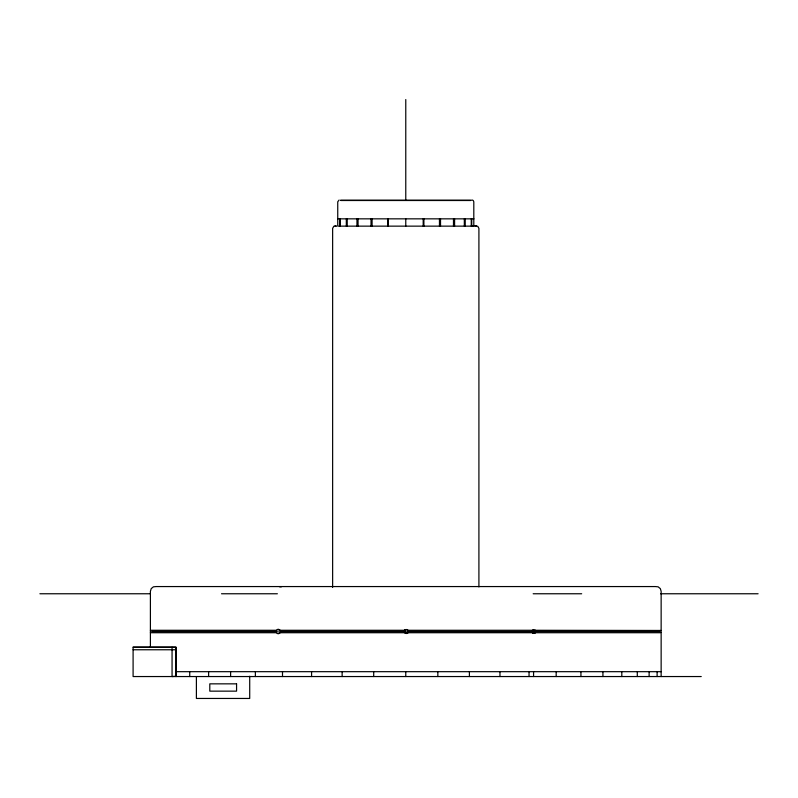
<?xml version="1.0" encoding="UTF-8"?>
<svg xmlns="http://www.w3.org/2000/svg" width="798" height="798" viewBox="0 0 798 798"><rect width="100%" height="100%" fill="white"/><g stroke="black" fill="none" stroke-linecap="round" stroke-linejoin="round"><path stroke-width="1.2" d="M404.905 630.36A1.945 1.945 0 0 0 404.696 632.295L405.773 633.323L408.157 630.52L407.638 629.931A1.975 1.975 0 0 0 406.172 629.582C403.818 629.403 403.678 633.313 405.973 633.442A1.975 1.965 0 0 0 407.409 633.014L408.067 632.644M407.409 633.014L408.197 631.497L407.329 629.931A1.975 1.975 0 0 0 405.873 629.582M532.485 630.889L532.286 631.817L533.822 633.263A1.835 1.546 -90 0 0 534.979 633.043L535.249 630.191A1.835 1.546 -90 0 0 533.383 629.961L532.705 630.639M532.525 633.233A1.825 1.546 -90 0 0 532.894 633.043L533.573 630.989A1.825 1.546 -90 0 0 532.835 629.911M280.746 631.497L279.739 632.804A2.214 1.865 -90 0 1 276.707 632.804L276.707 630.201A2.214 1.865 -90 0 1 279.739 630.201L280.746 631.497L404.317 631.497M408.317 632.196L407.987 630.709M661.003 630.46L535.308 630.28M406.172 629.582L404.606 630.36M407.688 632.724L661.143 632.724L661.143 676.544M339.09 200.039L337.744 201.804L337.744 226.143L473.803 226.143L473.803 201.804L473.274 200.507L471.987 199.969M475.269 226.223L477.693 226.223L478.91 228.338L478.91 586.929M336.187 225.904L333.853 226.223L332.636 228.338L332.636 587.418M175.929 676.295L172.059 676.544L172.059 647.328M533.064 630.27L407.698 630.28M340.477 200.218L471.069 200.218M340.856 200.507L470.7 200.507M337.604 218.842L473.942 218.842M473.154 225.904L476.476 225.904M279.669 586.829L281.355 586.829M39.9 593.762L150.024 593.762M221.525 593.762L277.375 593.762M533.164 593.762L581.672 593.762M660.614 593.762L758.1 593.762M405.384 629.722L405.773 633.323A1.985 1.975 0 0 0 407.718 633.014M150.403 630.28L276.677 630.28M279.769 630.28L404.666 630.28M533.573 630.989L535.348 630.989M151.62 631.497L277.006 631.497M408.197 631.497L532.126 631.527M659.926 631.497L535.199 631.477M533.593 631.926L535.338 631.926M533.443 632.365L535.378 632.365M150.403 632.724L276.677 632.724M279.769 632.724L404.666 632.724M532.894 633.043L534.979 633.043M133.096 647.088L175.929 647.088L175.929 676.544M133.096 649.762L175.929 649.762M176.059 671.677L661.143 671.677M701.233 676.544L133.096 676.544L133.096 647.328L176.059 647.328L176.059 676.544M335.07 225.904L336.287 226.223M661.143 632.465L661.143 591.328L660.325 588.625L658.141 586.829L655.338 586.56L156.209 586.56L153.406 586.829L151.221 588.625L150.403 591.328L150.403 647.088M657.113 671.677L657.113 676.544M649.123 671.677L649.123 676.544M637.293 671.677L637.293 676.544M621.812 671.677L621.812 676.544M602.929 671.677L602.929 676.544M580.934 671.677L580.934 676.544M556.176 671.677L556.176 676.544M533.573 671.677L533.573 676.544M529.044 671.677L529.044 676.544M499.967 671.677L499.967 676.544M471.758 218.842L471.758 226.143M471.269 218.842L471.269 226.143M469.404 671.677L469.404 676.544M465.224 218.842L465.224 226.143M464.326 218.842L464.326 226.143M454.591 218.842L454.591 226.143M453.483 218.842L453.483 226.143M440.526 218.842L440.526 226.143M439.459 218.842L439.459 226.143M437.843 671.677L437.843 676.544M423.898 218.842L423.898 226.143M423.189 218.842L423.189 226.143M405.773 99.55L405.773 200.079M405.773 218.842L405.773 226.143M405.773 671.677L405.773 676.544M388.357 218.842L388.357 226.143M387.648 218.842L387.648 226.143M373.703 671.677L373.703 676.544M372.087 218.842L372.087 226.143M371.02 218.842L371.02 226.143M358.063 218.842L358.063 226.143M356.955 218.842L356.955 226.143M347.22 218.842L347.22 226.143M346.322 218.842L346.322 226.143M342.143 671.677L342.143 676.544M340.287 218.842L340.287 226.143M339.788 218.842L339.788 226.143M311.579 671.677L311.579 676.544M282.502 671.677L282.502 676.544M255.37 671.677L255.37 676.544M249.714 676.245L249.714 698.45L196.398 698.45L196.398 676.544M230.612 671.677L230.612 676.544M208.617 671.677L208.617 676.544M189.734 671.677L189.734 676.544M279.729 633.293A2.214 1.865 -90 0 1 279.729 629.712M236.567 683.846L209.794 683.846L209.794 691.148L236.567 691.148L236.567 683.846"/></g></svg>
